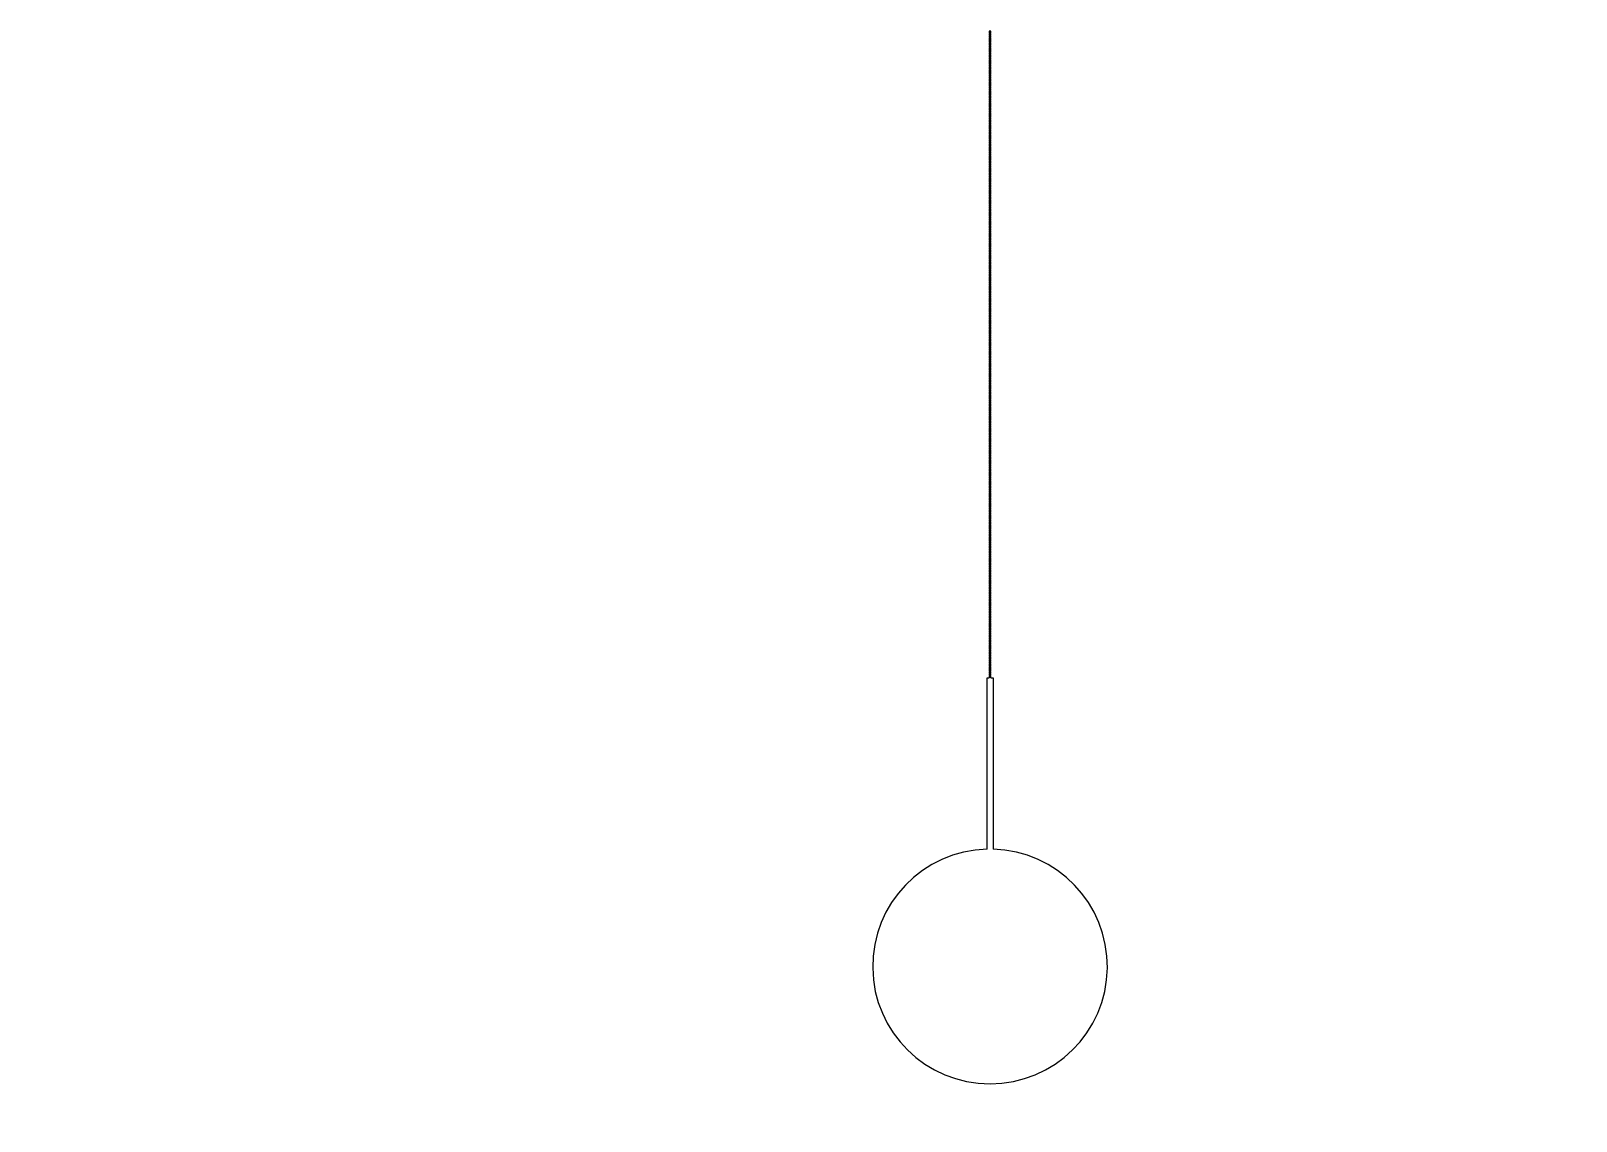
# Model space of a CAD drawing. Header units: inches. Extents: x 0 to 114300, y 0 to 114300.
# Drawn here: x 42996 to 45564, y 37854 to 39666 of the extents above; entities that cross this region are included whole.
import ezdxf

# ---------------------------------------------------------------- set-up
doc = ezdxf.new("R2010")
doc.units = ezdxf.units.IN
doc.header["$MEASUREMENT"] = 0

msp = doc.modelspace()

# ---------------------------------------------------------------- hatches: boundary and pattern name
h = msp.add_hatch()
h.set_pattern_fill('ANSI31', color=256, scale=100)
h.set_pattern_definition([(45, (-3636.992, -6350), (-8.8388348, 8.8388348), [])])
h.paths.add_polyline_path([(114300, 0), (0, 0), (0, 114300), (114300, 114300)])
edge = h.paths.add_edge_path(flags=16)
edge.add_arc((57150, 57150), 50800, 288.35844, 529.79531, ccw=False)
edge.add_line((73150, 8935.5), (41150, 8935.5))
edge.add_arc((57150, 57150), 50800, 190.20469, 251.64156, ccw=False)
edge.add_arc((57150, 57150), 50800, 169.79531, 190.20469, ccw=False)

# ---------------------------------------------------------------- linework, layer by layer
for p, q in [((44591.9, 38593.5), (44588.9, 38593.5)), ((44588.9, 38593.5), (44588.9, 38590.5)), ((44591.9, 38590.5), (44591.9, 38593.5))]:
    msp.add_line(p, q)
for points in [[(44591.9, 39665.5), (44588.9, 39665.5), (44588.9, 39662.5), (44591.9, 39662.5)], [(44591.9, 39661.5), (44588.9, 39661.5), (44588.9, 39658.5), (44591.9, 39658.5)], [(44591.9, 39657.5), (44588.9, 39657.5), (44588.9, 39654.5), (44591.9, 39654.5)], [(44591.9, 39653.5), (44588.9, 39653.5), (44588.9, 39650.5), (44591.9, 39650.5)], [(44591.9, 39649.5), (44588.9, 39649.5), (44588.9, 39646.5), (44591.9, 39646.5)], [(44591.9, 39645.5), (44588.9, 39645.5), (44588.9, 39642.5), (44591.9, 39642.5)], [(44591.9, 39641.5), (44588.9, 39641.5), (44588.9, 39638.5), (44591.9, 39638.5)], [(44591.9, 39637.5), (44588.9, 39637.5), (44588.9, 39634.5), (44591.9, 39634.5)], [(44591.9, 39633.5), (44588.9, 39633.5), (44588.9, 39630.5), (44591.9, 39630.5)], [(44591.9, 39629.5), (44588.9, 39629.5), (44588.9, 39626.5), (44591.9, 39626.5)], [(44591.9, 39625.5), (44588.9, 39625.5), (44588.9, 39622.5), (44591.9, 39622.5)], [(44591.9, 39621.5), (44588.9, 39621.5), (44588.9, 39618.5), (44591.9, 39618.5)], [(44591.9, 39617.5), (44588.9, 39617.5), (44588.9, 39614.5), (44591.9, 39614.5)], [(44591.9, 39613.5), (44588.9, 39613.5), (44588.9, 39610.5), (44591.9, 39610.5)], [(44591.9, 39609.5), (44588.9, 39609.5), (44588.9, 39606.5), (44591.9, 39606.5)], [(44591.9, 39605.5), (44588.9, 39605.5), (44588.9, 39602.5), (44591.9, 39602.5)], [(44591.9, 39601.5), (44588.9, 39601.5), (44588.9, 39598.5), (44591.9, 39598.5)], [(44591.9, 39597.5), (44588.9, 39597.5), (44588.9, 39594.5), (44591.9, 39594.5)], [(44591.9, 39593.5), (44588.9, 39593.5), (44588.9, 39590.5), (44591.9, 39590.5)], [(44591.9, 39589.5), (44588.9, 39589.5), (44588.9, 39586.5), (44591.9, 39586.5)], [(44591.9, 39585.5), (44588.9, 39585.5), (44588.9, 39582.5), (44591.9, 39582.5)], [(44591.9, 39581.5), (44588.9, 39581.5), (44588.9, 39578.5), (44591.9, 39578.5)], [(44591.9, 39577.5), (44588.9, 39577.5), (44588.9, 39574.5), (44591.9, 39574.5)], [(44591.9, 39573.5), (44588.9, 39573.5), (44588.9, 39570.5), (44591.9, 39570.5)], [(44591.9, 39569.5), (44588.9, 39569.5), (44588.9, 39566.5), (44591.9, 39566.5)], [(44591.9, 39565.5), (44588.9, 39565.5), (44588.9, 39562.5), (44591.9, 39562.5)], [(44591.9, 39561.5), (44588.9, 39561.5), (44588.9, 39558.5), (44591.9, 39558.5)], [(44591.9, 39557.5), (44588.9, 39557.5), (44588.9, 39554.5), (44591.9, 39554.5)], [(44591.9, 39553.5), (44588.9, 39553.5), (44588.9, 39550.5), (44591.9, 39550.5)], [(44591.9, 39549.5), (44588.9, 39549.5), (44588.9, 39546.5), (44591.9, 39546.5)], [(44591.9, 39545.5), (44588.9, 39545.5), (44588.9, 39542.5), (44591.9, 39542.5)], [(44591.9, 39541.5), (44588.9, 39541.5), (44588.9, 39538.5), (44591.9, 39538.5)], [(44591.9, 39537.5), (44588.9, 39537.5), (44588.9, 39534.5), (44591.9, 39534.5)], [(44591.9, 39533.5), (44588.9, 39533.5), (44588.9, 39530.5), (44591.9, 39530.5)], [(44591.9, 39529.5), (44588.9, 39529.5), (44588.9, 39526.5), (44591.9, 39526.5)], [(44591.9, 39525.5), (44588.9, 39525.5), (44588.9, 39522.5), (44591.9, 39522.5)], [(44591.9, 39521.5), (44588.9, 39521.5), (44588.9, 39518.5), (44591.9, 39518.5)], [(44591.9, 39517.5), (44588.9, 39517.5), (44588.9, 39514.5), (44591.9, 39514.5)], [(44591.9, 39513.5), (44588.9, 39513.5), (44588.9, 39510.5), (44591.9, 39510.5)], [(44591.9, 39509.5), (44588.9, 39509.5), (44588.9, 39506.5), (44591.9, 39506.5)], [(44591.9, 39505.5), (44588.9, 39505.5), (44588.9, 39502.5), (44591.9, 39502.5)], [(44591.9, 39501.5), (44588.9, 39501.5), (44588.9, 39498.5), (44591.9, 39498.5)], [(44591.9, 39497.5), (44588.9, 39497.5), (44588.9, 39494.5), (44591.9, 39494.5)], [(44591.9, 39493.5), (44588.9, 39493.5), (44588.9, 39490.5), (44591.9, 39490.5)], [(44591.9, 39489.5), (44588.9, 39489.5), (44588.9, 39486.5), (44591.9, 39486.5)], [(44591.9, 39485.5), (44588.9, 39485.5), (44588.9, 39482.5), (44591.9, 39482.5)], [(44591.9, 39481.5), (44588.9, 39481.5), (44588.9, 39478.5), (44591.9, 39478.5)], [(44591.9, 39477.5), (44588.9, 39477.5), (44588.9, 39474.5), (44591.9, 39474.5)], [(44591.9, 39473.5), (44588.9, 39473.5), (44588.9, 39470.5), (44591.9, 39470.5)], [(44591.9, 39469.5), (44588.9, 39469.5), (44588.9, 39466.5), (44591.9, 39466.5)], [(44591.9, 39465.5), (44588.9, 39465.5), (44588.9, 39462.5), (44591.9, 39462.5)], [(44591.9, 39461.5), (44588.9, 39461.5), (44588.9, 39458.5), (44591.9, 39458.5)], [(44591.9, 39457.5), (44588.9, 39457.5), (44588.9, 39454.5), (44591.9, 39454.5)], [(44591.9, 39453.5), (44588.9, 39453.5), (44588.9, 39450.5), (44591.9, 39450.5)], [(44591.9, 39449.5), (44588.9, 39449.5), (44588.9, 39446.5), (44591.9, 39446.5)], [(44591.9, 39445.5), (44588.9, 39445.5), (44588.9, 39442.5), (44591.9, 39442.5)], [(44591.9, 39441.5), (44588.9, 39441.5), (44588.9, 39438.5), (44591.9, 39438.5)], [(44591.9, 39437.5), (44588.9, 39437.5), (44588.9, 39434.5), (44591.9, 39434.5)], [(44591.9, 39433.5), (44588.9, 39433.5), (44588.9, 39430.5), (44591.9, 39430.5)], [(44591.9, 39429.5), (44588.9, 39429.5), (44588.9, 39426.5), (44591.9, 39426.5)], [(44591.9, 39425.5), (44588.9, 39425.5), (44588.9, 39422.5), (44591.9, 39422.5)], [(44591.9, 39421.5), (44588.9, 39421.5), (44588.9, 39418.5), (44591.9, 39418.5)], [(44591.9, 39417.5), (44588.9, 39417.5), (44588.9, 39414.5), (44591.9, 39414.5)], [(44591.9, 39413.5), (44588.9, 39413.5), (44588.9, 39410.5), (44591.9, 39410.5)], [(44591.9, 39409.5), (44588.9, 39409.5), (44588.9, 39406.5), (44591.9, 39406.5)], [(44591.9, 39405.5), (44588.9, 39405.5), (44588.9, 39402.5), (44591.9, 39402.5)], [(44591.9, 39401.5), (44588.9, 39401.5), (44588.9, 39398.5), (44591.9, 39398.5)], [(44591.9, 39397.5), (44588.9, 39397.5), (44588.9, 39394.5), (44591.9, 39394.5)], [(44591.9, 39393.5), (44588.9, 39393.5), (44588.9, 39390.5), (44591.9, 39390.5)], [(44591.9, 39389.5), (44588.9, 39389.5), (44588.9, 39386.5), (44591.9, 39386.5)], [(44591.9, 39385.5), (44588.9, 39385.5), (44588.9, 39382.5), (44591.9, 39382.5)], [(44591.9, 39381.5), (44588.9, 39381.5), (44588.9, 39378.5), (44591.9, 39378.5)], [(44591.9, 39377.5), (44588.9, 39377.5), (44588.9, 39374.5), (44591.9, 39374.5)], [(44591.9, 39373.5), (44588.9, 39373.5), (44588.9, 39370.5), (44591.9, 39370.5)], [(44591.9, 39369.5), (44588.9, 39369.5), (44588.9, 39366.5), (44591.9, 39366.5)], [(44591.9, 39365.5), (44588.9, 39365.5), (44588.9, 39362.5), (44591.9, 39362.5)], [(44591.9, 39361.5), (44588.9, 39361.5), (44588.9, 39358.5), (44591.9, 39358.5)], [(44591.9, 39357.5), (44588.9, 39357.5), (44588.9, 39354.5), (44591.9, 39354.5)], [(44591.9, 39353.5), (44588.9, 39353.5), (44588.9, 39350.5), (44591.9, 39350.5)], [(44591.9, 39349.5), (44588.9, 39349.5), (44588.9, 39346.5), (44591.9, 39346.5)], [(44591.9, 39345.5), (44588.9, 39345.5), (44588.9, 39342.5), (44591.9, 39342.5)], [(44591.9, 39341.5), (44588.9, 39341.5), (44588.9, 39338.5), (44591.9, 39338.5)], [(44591.9, 39337.5), (44588.9, 39337.5), (44588.9, 39334.5), (44591.9, 39334.5)], [(44591.9, 39333.5), (44588.9, 39333.5), (44588.9, 39330.5), (44591.9, 39330.5)], [(44591.9, 39329.5), (44588.9, 39329.5), (44588.9, 39326.5), (44591.9, 39326.5)], [(44591.9, 39325.5), (44588.9, 39325.5), (44588.9, 39322.5), (44591.9, 39322.5)], [(44591.9, 39321.5), (44588.9, 39321.5), (44588.9, 39318.5), (44591.9, 39318.5)], [(44591.9, 39317.5), (44588.9, 39317.5), (44588.9, 39314.5), (44591.9, 39314.5)], [(44591.9, 39313.5), (44588.9, 39313.5), (44588.9, 39310.5), (44591.9, 39310.5)], [(44591.9, 39309.5), (44588.9, 39309.5), (44588.9, 39306.5), (44591.9, 39306.5)], [(44591.9, 39305.5), (44588.9, 39305.5), (44588.9, 39302.5), (44591.9, 39302.5)], [(44591.9, 39301.5), (44588.9, 39301.5), (44588.9, 39298.5), (44591.9, 39298.5)], [(44591.9, 39297.5), (44588.9, 39297.5), (44588.9, 39294.5), (44591.9, 39294.5)], [(44591.9, 39293.5), (44588.9, 39293.5), (44588.9, 39290.5), (44591.9, 39290.5)], [(44591.9, 39289.5), (44588.9, 39289.5), (44588.9, 39286.5), (44591.9, 39286.5)], [(44591.9, 39285.5), (44588.9, 39285.5), (44588.9, 39282.5), (44591.9, 39282.5)], [(44591.9, 39281.5), (44588.9, 39281.5), (44588.9, 39278.5), (44591.9, 39278.5)], [(44591.9, 39277.5), (44588.9, 39277.5), (44588.9, 39274.5), (44591.9, 39274.5)], [(44591.9, 39273.5), (44588.9, 39273.5), (44588.9, 39270.5), (44591.9, 39270.5)], [(44591.9, 39269.5), (44588.9, 39269.5), (44588.9, 39266.5), (44591.9, 39266.5)], [(44591.9, 39265.5), (44588.9, 39265.5), (44588.9, 39262.5), (44591.9, 39262.5)], [(44591.9, 39261.5), (44588.9, 39261.5), (44588.9, 39258.5), (44591.9, 39258.5)], [(44591.9, 39257.5), (44588.9, 39257.5), (44588.9, 39254.5), (44591.9, 39254.5)], [(44591.9, 39253.5), (44588.9, 39253.5), (44588.9, 39250.5), (44591.9, 39250.5)], [(44591.9, 39249.5), (44588.9, 39249.5), (44588.9, 39246.5), (44591.9, 39246.5)], [(44591.9, 39245.5), (44588.9, 39245.5), (44588.9, 39242.5), (44591.9, 39242.5)], [(44591.9, 39241.5), (44588.9, 39241.5), (44588.9, 39238.5), (44591.9, 39238.5)], [(44591.9, 39237.5), (44588.9, 39237.5), (44588.9, 39234.5), (44591.9, 39234.5)], [(44591.9, 39233.5), (44588.9, 39233.5), (44588.9, 39230.5), (44591.9, 39230.5)], [(44591.9, 39229.5), (44588.9, 39229.5), (44588.9, 39226.5), (44591.9, 39226.5)], [(44591.9, 39225.5), (44588.9, 39225.5), (44588.9, 39222.5), (44591.9, 39222.5)], [(44591.9, 39221.5), (44588.9, 39221.5), (44588.9, 39218.5), (44591.9, 39218.5)], [(44591.9, 39217.5), (44588.9, 39217.5), (44588.9, 39214.5), (44591.9, 39214.5)], [(44591.9, 39213.5), (44588.9, 39213.5), (44588.9, 39210.5), (44591.9, 39210.5)], [(44591.9, 39209.5), (44588.9, 39209.5), (44588.9, 39206.5), (44591.9, 39206.5)], [(44591.9, 39205.5), (44588.9, 39205.5), (44588.9, 39202.5), (44591.9, 39202.5)], [(44591.9, 39201.5), (44588.9, 39201.5), (44588.9, 39198.5), (44591.9, 39198.5)], [(44591.9, 39197.5), (44588.9, 39197.5), (44588.9, 39194.5), (44591.9, 39194.5)], [(44591.9, 39193.5), (44588.9, 39193.5), (44588.9, 39190.5), (44591.9, 39190.5)], [(44591.9, 39189.5), (44588.9, 39189.5), (44588.9, 39186.5), (44591.9, 39186.5)], [(44591.9, 39185.5), (44588.9, 39185.5), (44588.9, 39182.5), (44591.9, 39182.5)], [(44591.9, 39181.5), (44588.9, 39181.5), (44588.9, 39178.5), (44591.9, 39178.5)], [(44591.9, 39177.5), (44588.9, 39177.5), (44588.9, 39174.5), (44591.9, 39174.5)], [(44591.9, 39173.5), (44588.9, 39173.5), (44588.9, 39170.5), (44591.9, 39170.5)], [(44591.9, 39169.5), (44588.9, 39169.5), (44588.9, 39166.5), (44591.9, 39166.5)], [(44591.9, 39165.5), (44588.9, 39165.5), (44588.9, 39162.5), (44591.9, 39162.5)], [(44591.9, 39161.5), (44588.9, 39161.5), (44588.9, 39158.5), (44591.9, 39158.5)], [(44591.9, 39157.5), (44588.9, 39157.5), (44588.9, 39154.5), (44591.9, 39154.5)], [(44591.9, 39153.5), (44588.9, 39153.5), (44588.9, 39150.5), (44591.9, 39150.5)], [(44591.9, 39149.5), (44588.9, 39149.5), (44588.9, 39146.5), (44591.9, 39146.5)], [(44591.9, 39145.5), (44588.9, 39145.5), (44588.9, 39142.5), (44591.9, 39142.5)], [(44591.9, 39141.5), (44588.9, 39141.5), (44588.9, 39138.5), (44591.9, 39138.5)], [(44591.9, 39137.5), (44588.9, 39137.5), (44588.9, 39134.5), (44591.9, 39134.5)], [(44591.9, 39133.5), (44588.9, 39133.5), (44588.9, 39130.5), (44591.9, 39130.5)], [(44591.9, 39129.5), (44588.9, 39129.5), (44588.9, 39126.5), (44591.9, 39126.5)], [(44591.9, 39125.5), (44588.9, 39125.5), (44588.9, 39122.5), (44591.9, 39122.5)], [(44591.9, 39121.5), (44588.9, 39121.5), (44588.9, 39118.5), (44591.9, 39118.5)], [(44591.9, 39117.5), (44588.9, 39117.5), (44588.9, 39114.5), (44591.9, 39114.5)], [(44591.9, 39113.5), (44588.9, 39113.5), (44588.9, 39110.5), (44591.9, 39110.5)], [(44591.9, 39109.5), (44588.9, 39109.5), (44588.9, 39106.5), (44591.9, 39106.5)], [(44591.9, 39105.5), (44588.9, 39105.5), (44588.9, 39102.5), (44591.9, 39102.5)], [(44591.9, 39101.5), (44588.9, 39101.5), (44588.9, 39098.5), (44591.9, 39098.5)], [(44591.9, 39097.5), (44588.9, 39097.5), (44588.9, 39094.5), (44591.9, 39094.5)], [(44591.9, 39093.5), (44588.9, 39093.5), (44588.9, 39090.5), (44591.9, 39090.5)], [(44591.9, 39089.5), (44588.9, 39089.5), (44588.9, 39086.5), (44591.9, 39086.5)], [(44591.9, 39085.5), (44588.9, 39085.5), (44588.9, 39082.5), (44591.9, 39082.5)], [(44591.9, 39081.5), (44588.9, 39081.5), (44588.9, 39078.5), (44591.9, 39078.5)], [(44591.9, 39077.5), (44588.9, 39077.5), (44588.9, 39074.5), (44591.9, 39074.5)], [(44591.9, 39073.5), (44588.9, 39073.5), (44588.9, 39070.5), (44591.9, 39070.5)], [(44591.9, 39069.5), (44588.9, 39069.5), (44588.9, 39066.5), (44591.9, 39066.5)], [(44591.9, 39065.5), (44588.9, 39065.5), (44588.9, 39062.5), (44591.9, 39062.5)], [(44591.9, 39061.5), (44588.9, 39061.5), (44588.9, 39058.5), (44591.9, 39058.5)], [(44591.9, 39057.5), (44588.9, 39057.5), (44588.9, 39054.5), (44591.9, 39054.5)], [(44591.9, 39053.5), (44588.9, 39053.5), (44588.9, 39050.5), (44591.9, 39050.5)], [(44591.9, 39049.5), (44588.9, 39049.5), (44588.9, 39046.5), (44591.9, 39046.5)], [(44591.9, 39045.5), (44588.9, 39045.5), (44588.9, 39042.5), (44591.9, 39042.5)], [(44591.9, 39041.5), (44588.9, 39041.5), (44588.9, 39038.5), (44591.9, 39038.5)], [(44591.9, 39037.5), (44588.9, 39037.5), (44588.9, 39034.5), (44591.9, 39034.5)], [(44591.9, 39033.5), (44588.9, 39033.5), (44588.9, 39030.5), (44591.9, 39030.5)], [(44591.9, 39029.5), (44588.9, 39029.5), (44588.9, 39026.5), (44591.9, 39026.5)], [(44591.9, 39025.5), (44588.9, 39025.5), (44588.9, 39022.5), (44591.9, 39022.5)], [(44591.9, 39021.5), (44588.9, 39021.5), (44588.9, 39018.5), (44591.9, 39018.5)], [(44591.9, 39017.5), (44588.9, 39017.5), (44588.9, 39014.5), (44591.9, 39014.5)], [(44591.9, 39013.5), (44588.9, 39013.5), (44588.9, 39010.5), (44591.9, 39010.5)], [(44591.9, 39009.5), (44588.9, 39009.5), (44588.9, 39006.5), (44591.9, 39006.5)], [(44591.9, 39005.5), (44588.9, 39005.5), (44588.9, 39002.5), (44591.9, 39002.5)], [(44591.9, 39001.5), (44588.9, 39001.5), (44588.9, 38998.5), (44591.9, 38998.5)], [(44591.9, 38997.5), (44588.9, 38997.5), (44588.9, 38994.5), (44591.9, 38994.5)], [(44591.9, 38993.5), (44588.9, 38993.5), (44588.9, 38990.5), (44591.9, 38990.5)], [(44591.9, 38989.5), (44588.9, 38989.5), (44588.9, 38986.5), (44591.9, 38986.5)], [(44591.9, 38985.5), (44588.9, 38985.5), (44588.9, 38982.5), (44591.9, 38982.5)], [(44591.9, 38981.5), (44588.9, 38981.5), (44588.9, 38978.5), (44591.9, 38978.5)], [(44591.9, 38977.5), (44588.9, 38977.5), (44588.9, 38974.5), (44591.9, 38974.5)], [(44591.9, 38973.5), (44588.9, 38973.5), (44588.9, 38970.5), (44591.9, 38970.5)], [(44591.9, 38969.5), (44588.9, 38969.5), (44588.9, 38966.5), (44591.9, 38966.5)], [(44591.9, 38965.5), (44588.9, 38965.5), (44588.9, 38962.5), (44591.9, 38962.5)], [(44591.9, 38961.5), (44588.9, 38961.5), (44588.9, 38958.5), (44591.9, 38958.5)], [(44591.9, 38957.5), (44588.9, 38957.5), (44588.9, 38954.5), (44591.9, 38954.5)], [(44591.9, 38953.5), (44588.9, 38953.5), (44588.9, 38950.5), (44591.9, 38950.5)], [(44591.9, 38949.5), (44588.9, 38949.5), (44588.9, 38946.5), (44591.9, 38946.5)], [(44591.9, 38945.5), (44588.9, 38945.5), (44588.9, 38942.5), (44591.9, 38942.5)], [(44591.9, 38941.5), (44588.9, 38941.5), (44588.9, 38938.5), (44591.9, 38938.5)], [(44591.9, 38937.5), (44588.9, 38937.5), (44588.9, 38934.5), (44591.9, 38934.5)], [(44591.9, 38933.5), (44588.9, 38933.5), (44588.9, 38930.5), (44591.9, 38930.5)], [(44591.9, 38929.5), (44588.9, 38929.5), (44588.9, 38926.5), (44591.9, 38926.5)], [(44591.9, 38925.5), (44588.9, 38925.5), (44588.9, 38922.5), (44591.9, 38922.5)], [(44591.9, 38921.5), (44588.9, 38921.5), (44588.9, 38918.5), (44591.9, 38918.5)], [(44591.9, 38917.5), (44588.9, 38917.5), (44588.9, 38914.5), (44591.9, 38914.5)], [(44591.9, 38913.5), (44588.9, 38913.5), (44588.9, 38910.5), (44591.9, 38910.5)], [(44591.9, 38909.5), (44588.9, 38909.5), (44588.9, 38906.5), (44591.9, 38906.5)], [(44591.9, 38905.5), (44588.9, 38905.5), (44588.9, 38902.5), (44591.9, 38902.5)], [(44591.9, 38901.5), (44588.9, 38901.5), (44588.9, 38898.5), (44591.9, 38898.5)], [(44591.9, 38897.5), (44588.9, 38897.5), (44588.9, 38894.5), (44591.9, 38894.5)], [(44591.9, 38893.5), (44588.9, 38893.5), (44588.9, 38890.5), (44591.9, 38890.5)], [(44591.9, 38889.5), (44588.9, 38889.5), (44588.9, 38886.5), (44591.9, 38886.5)], [(44591.9, 38885.5), (44588.9, 38885.5), (44588.9, 38882.5), (44591.9, 38882.5)], [(44591.9, 38881.5), (44588.9, 38881.5), (44588.9, 38878.5), (44591.9, 38878.5)], [(44591.9, 38877.5), (44588.9, 38877.5), (44588.9, 38874.5), (44591.9, 38874.5)], [(44591.9, 38873.5), (44588.9, 38873.5), (44588.9, 38870.5), (44591.9, 38870.5)], [(44591.9, 38869.5), (44588.9, 38869.5), (44588.9, 38866.5), (44591.9, 38866.5)], [(44591.9, 38865.5), (44588.9, 38865.5), (44588.9, 38862.5), (44591.9, 38862.5)], [(44591.9, 38861.5), (44588.9, 38861.5), (44588.9, 38858.5), (44591.9, 38858.5)], [(44591.9, 38857.5), (44588.9, 38857.5), (44588.9, 38854.5), (44591.9, 38854.5)], [(44591.9, 38853.5), (44588.9, 38853.5), (44588.9, 38850.5), (44591.9, 38850.5)], [(44591.9, 38849.5), (44588.9, 38849.5), (44588.9, 38846.5), (44591.9, 38846.5)], [(44591.9, 38845.5), (44588.9, 38845.5), (44588.9, 38842.5), (44591.9, 38842.5)], [(44591.9, 38841.5), (44588.9, 38841.5), (44588.9, 38838.5), (44591.9, 38838.5)], [(44591.9, 38837.5), (44588.9, 38837.5), (44588.9, 38834.5), (44591.9, 38834.5)], [(44591.9, 38833.5), (44588.9, 38833.5), (44588.9, 38830.5), (44591.9, 38830.5)], [(44591.9, 38829.5), (44588.9, 38829.5), (44588.9, 38826.5), (44591.9, 38826.5)], [(44591.9, 38825.5), (44588.9, 38825.5), (44588.9, 38822.5), (44591.9, 38822.5)], [(44591.9, 38821.5), (44588.9, 38821.5), (44588.9, 38818.5), (44591.9, 38818.5)], [(44591.9, 38817.5), (44588.9, 38817.5), (44588.9, 38814.5), (44591.9, 38814.5)], [(44591.9, 38813.5), (44588.9, 38813.5), (44588.9, 38810.5), (44591.9, 38810.5)], [(44591.9, 38809.5), (44588.9, 38809.5), (44588.9, 38806.5), (44591.9, 38806.5)], [(44591.9, 38805.5), (44588.9, 38805.5), (44588.9, 38802.5), (44591.9, 38802.5)], [(44591.9, 38801.5), (44588.9, 38801.5), (44588.9, 38798.5), (44591.9, 38798.5)], [(44591.9, 38797.5), (44588.9, 38797.5), (44588.9, 38794.5), (44591.9, 38794.5)], [(44591.9, 38793.5), (44588.9, 38793.5), (44588.9, 38790.5), (44591.9, 38790.5)], [(44591.9, 38789.5), (44588.9, 38789.5), (44588.9, 38786.5), (44591.9, 38786.5)], [(44591.9, 38785.5), (44588.9, 38785.5), (44588.9, 38782.5), (44591.9, 38782.5)], [(44591.9, 38781.5), (44588.9, 38781.5), (44588.9, 38778.5), (44591.9, 38778.5)], [(44591.9, 38777.5), (44588.9, 38777.5), (44588.9, 38774.5), (44591.9, 38774.5)], [(44591.9, 38773.5), (44588.9, 38773.5), (44588.9, 38770.5), (44591.9, 38770.5)], [(44591.9, 38769.5), (44588.9, 38769.5), (44588.9, 38766.5), (44591.9, 38766.5)], [(44591.9, 38765.5), (44588.9, 38765.5), (44588.9, 38762.5), (44591.9, 38762.5)], [(44591.9, 38761.5), (44588.9, 38761.5), (44588.9, 38758.5), (44591.9, 38758.5)], [(44591.9, 38757.5), (44588.9, 38757.5), (44588.9, 38754.5), (44591.9, 38754.5)], [(44591.9, 38753.5), (44588.9, 38753.5), (44588.9, 38750.5), (44591.9, 38750.5)], [(44591.9, 38749.5), (44588.9, 38749.5), (44588.9, 38746.5), (44591.9, 38746.5)], [(44591.9, 38745.5), (44588.9, 38745.5), (44588.9, 38742.5), (44591.9, 38742.5)], [(44591.9, 38741.5), (44588.9, 38741.5), (44588.9, 38738.5), (44591.9, 38738.5)], [(44591.9, 38737.5), (44588.9, 38737.5), (44588.9, 38734.5), (44591.9, 38734.5)], [(44591.9, 38733.5), (44588.9, 38733.5), (44588.9, 38730.5), (44591.9, 38730.5)], [(44591.9, 38729.5), (44588.9, 38729.5), (44588.9, 38726.5), (44591.9, 38726.5)], [(44591.9, 38725.5), (44588.9, 38725.5), (44588.9, 38722.5), (44591.9, 38722.5)], [(44591.9, 38721.5), (44588.9, 38721.5), (44588.9, 38718.5), (44591.9, 38718.5)], [(44591.9, 38717.5), (44588.9, 38717.5), (44588.9, 38714.5), (44591.9, 38714.5)], [(44591.9, 38713.5), (44588.9, 38713.5), (44588.9, 38710.5), (44591.9, 38710.5)], [(44591.9, 38709.5), (44588.9, 38709.5), (44588.9, 38706.5), (44591.9, 38706.5)], [(44591.9, 38705.5), (44588.9, 38705.5), (44588.9, 38702.5), (44591.9, 38702.5)], [(44591.9, 38701.5), (44588.9, 38701.5), (44588.9, 38698.5), (44591.9, 38698.5)], [(44591.9, 38697.5), (44588.9, 38697.5), (44588.9, 38694.5), (44591.9, 38694.5)], [(44591.9, 38693.5), (44588.9, 38693.5), (44588.9, 38690.5), (44591.9, 38690.5)], [(44591.9, 38689.5), (44588.9, 38689.5), (44588.9, 38686.5), (44591.9, 38686.5)], [(44591.9, 38685.5), (44588.9, 38685.5), (44588.9, 38682.5), (44591.9, 38682.5)], [(44591.9, 38681.5), (44588.9, 38681.5), (44588.9, 38678.5), (44591.9, 38678.5)], [(44591.9, 38677.5), (44588.9, 38677.5), (44588.9, 38674.5), (44591.9, 38674.5)], [(44591.9, 38673.5), (44588.9, 38673.5), (44588.9, 38670.5), (44591.9, 38670.5)], [(44591.9, 38669.5), (44588.9, 38669.5), (44588.9, 38666.5), (44591.9, 38666.5)], [(44591.9, 38665.5), (44588.9, 38665.5), (44588.9, 38662.5), (44591.9, 38662.5)], [(44591.9, 38661.5), (44588.9, 38661.5), (44588.9, 38658.5), (44591.9, 38658.5)], [(44591.9, 38657.5), (44588.9, 38657.5), (44588.9, 38654.5), (44591.9, 38654.5)], [(44591.9, 38653.5), (44588.9, 38653.5), (44588.9, 38650.5), (44591.9, 38650.5)], [(44591.9, 38649.5), (44588.9, 38649.5), (44588.9, 38646.5), (44591.9, 38646.5)], [(44591.9, 38645.5), (44588.9, 38645.5), (44588.9, 38642.5), (44591.9, 38642.5)], [(44591.9, 38641.5), (44588.9, 38641.5), (44588.9, 38638.5), (44591.9, 38638.5)], [(44591.9, 38637.5), (44588.9, 38637.5), (44588.9, 38634.5), (44591.9, 38634.5)], [(44591.9, 38633.5), (44588.9, 38633.5), (44588.9, 38630.5), (44591.9, 38630.5)], [(44591.9, 38629.5), (44588.9, 38629.5), (44588.9, 38626.5), (44591.9, 38626.5)], [(44591.9, 38625.5), (44588.9, 38625.5), (44588.9, 38622.5), (44591.9, 38622.5)], [(44591.9, 38621.5), (44588.9, 38621.5), (44588.9, 38618.5), (44591.9, 38618.5)], [(44591.9, 38617.5), (44588.9, 38617.5), (44588.9, 38614.5), (44591.9, 38614.5)], [(44591.9, 38613.5), (44588.9, 38613.5), (44588.9, 38610.5), (44591.9, 38610.5)], [(44591.9, 38609.5), (44588.9, 38609.5), (44588.9, 38606.5), (44591.9, 38606.5)], [(44591.9, 38605.5), (44588.9, 38605.5), (44588.9, 38602.5), (44591.9, 38602.5)], [(44591.9, 38601.5), (44588.9, 38601.5), (44588.9, 38598.5), (44591.9, 38598.5)], [(44591.9, 38597.5), (44588.9, 38597.5), (44588.9, 38594.5), (44591.9, 38594.5)]]:
    msp.add_lwpolyline(points, close=True)
for points in [[(44585.4, 38306.1), (44585.4, 38590.5), (44588.9, 38590.5)], [(44591.9, 38590.5), (44595.4, 38590.5), (44595.4, 38306.1)]]:
    msp.add_lwpolyline(points)
msp.add_arc((44590.4, 38111.2), 195, 91.4693, 88.5307)

doc.saveas('drawing.dxf')
